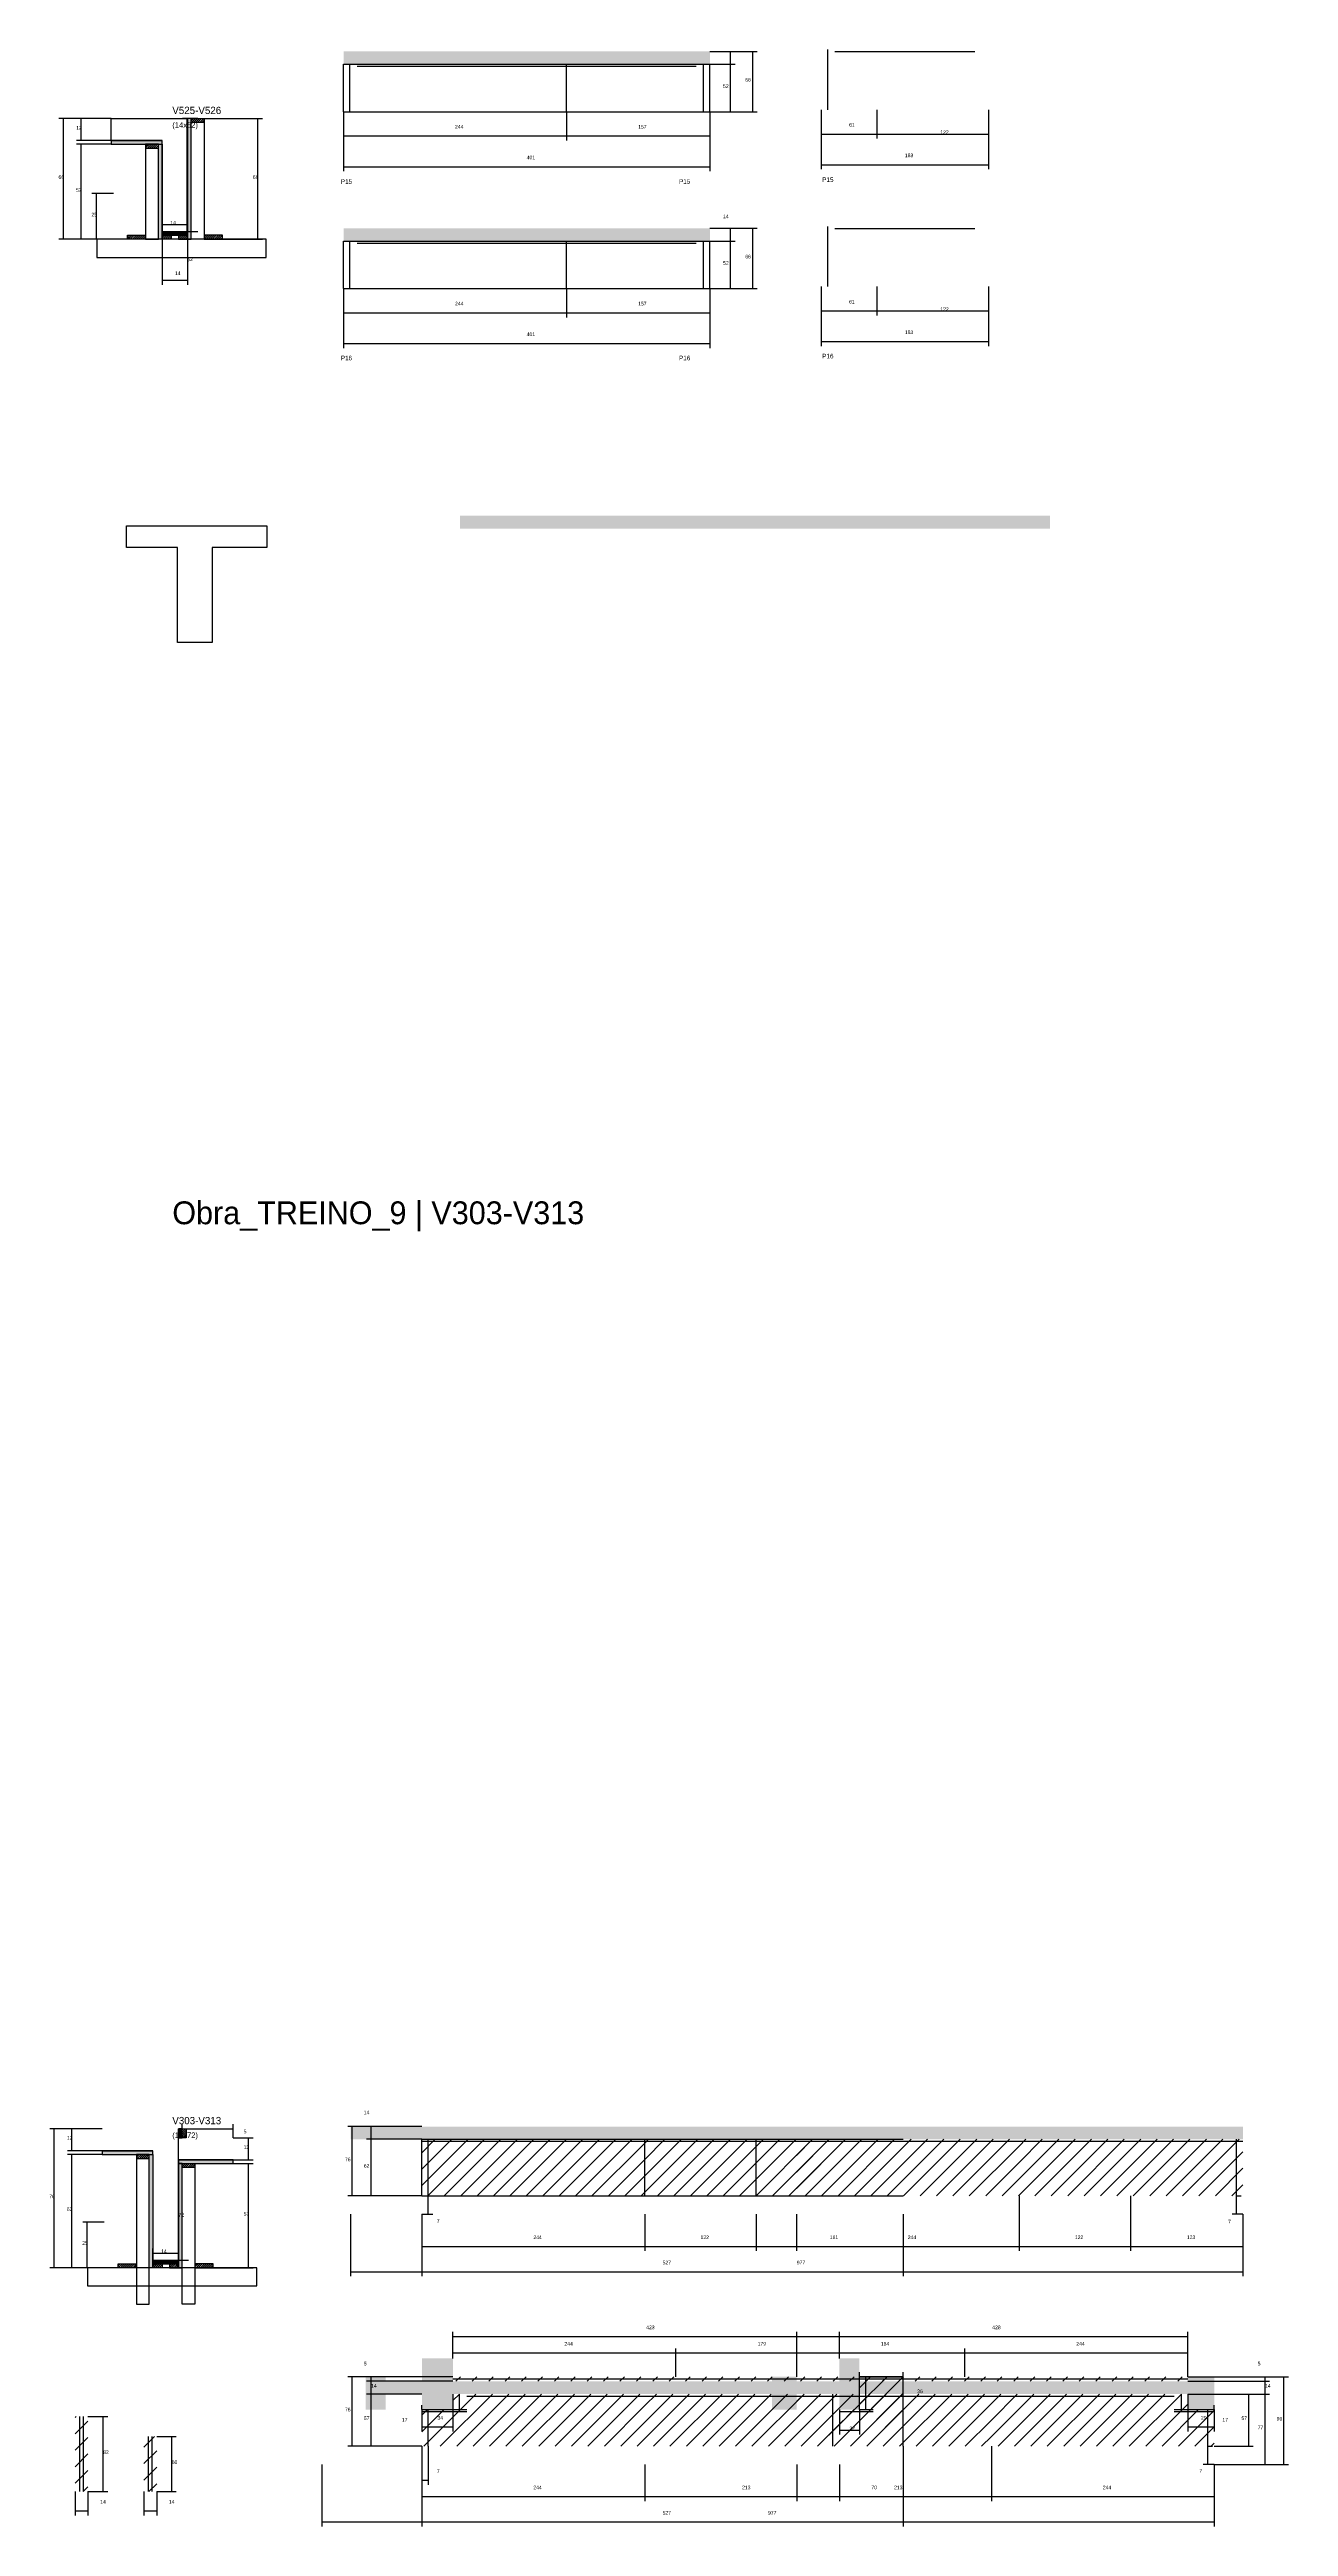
# Model space of a CAD drawing. Header units: metres. Extents: x -65046 to 21926, y -45195 to 1016.
# Drawn here: x -134 to 1222, y -42235 to -39524 of the extents above; entities that cross this region are included whole.
import ezdxf

# ---------------------------------------------------------------- set-up
doc = ezdxf.new("R2010")
doc.units = ezdxf.units.M
for name, color, linetype in [('CONCRETO', 251, 'Continuous'), ('COTA', 241, 'Continuous'), ('Hachura', 253, 'Continuous'), ('LABEL_ID', 3, 'Continuous'), ('Madeira', 126, 'Continuous'), ('NOMENCLATURA', 7, 'Continuous'), ('Painéis', 200, 'Continuous'), ('SARR_2.2x7', 40, 'Continuous'), ('SARR_EDITAR', 141, 'Continuous'), ('Texto Seção', 7, 'Continuous')]:
    doc.layers.add(name, color=color, linetype=linetype)

msp = doc.modelspace()

# ---------------------------------------------------------------- hatches: boundary and pattern name
at = {"layer": 'COTA'}
h = msp.add_hatch(dxfattribs=at)
h.set_pattern_fill('AR-CONC', scale=0.03)
h.paths.add_polyline_path([(187.5, -39526.5), (187.5, -39540.5), (187.5, -39540.5), (588.5, -39540.5), (588.5, -39540.5), (588.5, -39526.5), (588.5, -39526.5), (187.5, -39526.5)])
h = msp.add_hatch(dxfattribs=at)
h.set_pattern_fill('AR-CONC', scale=0.03)
h.paths.add_polyline_path([(187.5, -39720), (187.5, -39734), (187.5, -39734), (588.5, -39734), (588.5, -39734), (588.5, -39720), (588.5, -39720), (187.5, -39720)])
h = msp.add_hatch(dxfattribs=at)
h.set_pattern_fill('AR-CONC', scale=0.03)
h.paths.add_polyline_path([(960.8, -40048.6), (960.8, -40034.6), (960.8, -40034.6), (314.8, -40034.6), (314.8, -40034.6), (314.8, -40048.6), (314.8, -40048.6), (960.8, -40048.6)])
h = msp.add_hatch(dxfattribs=at)
h.set_pattern_fill('AR-CONC', scale=0.03)
h.paths.add_polyline_path([(195.2, -41797.5), (195.2, -41811.5), (1172.2, -41811.5), (1172.2, -41797.5)])
h = msp.add_hatch(dxfattribs=at)
h.set_pattern_fill('AR-CONC', scale=0.03)
h.paths.add_polyline_path([(273.3, -41797.5), (273.3, -41811.5), (800.3, -41811.5), (800.3, -41797.5)])
h = msp.add_hatch(dxfattribs=at)
h.set_pattern_fill('AR-CONC', scale=0.03)
h.paths.add_polyline_path([(656.7, -42107.3), (683.7, -42107.3), (683.7, -42107.3), (683.7, -42090.3), (683.7, -42090.3), (1111.7, -42090.3), (1111.7, -42090.3), (1111.7, -42107.3), (1111.7, -42107.3), (1140.7, -42107.3), (1140.7, -42107.3), (1140.7, -42071.3), (1140.7, -42071.3), (1111.7, -42071.3), (1111.7, -42071.3), (1111.7, -42076.3), (1111.7, -42076.3), (683.7, -42076.3), (683.7, -42076.3), (683.7, -42071.3), (683.7, -42071.3), (656.7, -42071.3), (656.7, -42071.3), (656.7, -42076.3), (656.7, -42076.3), (233.7, -42076.3), (233.7, -42076.3), (233.7, -42071.3), (233.7, -42071.3), (211.7, -42071.3), (211.7, -42071.3), (211.7, -42107.3), (211.7, -42107.3), (233.7, -42107.3), (233.7, -42107.3), (233.7, -42090.3), (233.7, -42090.3), (656.7, -42090.3), (656.7, -42090.3), (656.7, -42107.3)])
h = msp.add_hatch(dxfattribs=at)
h.set_pattern_fill('AR-CONC', scale=0.03)
h.paths.add_polyline_path([(307.3, -42107.3), (307.3, -42090.3), (730.3, -42090.3), (730.3, -42107.3), (752.3, -42107.3), (752.3, -42071.3), (752.3, -42051.3), (730.3, -42051.3), (730.3, -42071.3), (730.3, -42076.3), (307.3, -42076.3), (307.3, -42071.3), (307.3, -42051.3), (273.3, -42051.3), (273.3, -42107.3)])
at = {"layer": 'Hachura'}
h = msp.add_hatch(color=8, dxfattribs=at)
h.dxf.hatch_style = 1
h.paths.add_polyline_path([(16.8, -39732), (20.8, -39732), (20.8, -39732), (20.8, -39600), (20.8, -39600), (16.8, -39600), (16.8, -39600), (16.8, -39732)])
h = msp.add_hatch(dxfattribs=at)
h.set_pattern_fill('ANSI31', scale=0.5)
h.paths.add_polyline_path([(20.8, -39604.4), (20.8, -39600), (20.8, -39600), (34.8, -39600), (34.8, -39600), (34.8, -39604.4), (34.8, -39604.4), (20.8, -39604.4)])
h = msp.add_hatch(color=8, dxfattribs=at)
h.dxf.hatch_style = 1
h.paths.add_polyline_path([(-11.2, -39628), (-11.2, -39624), (-11.2, -39624), (-66.8, -39624), (-66.8, -39624), (-66.8, -39628), (-66.8, -39628), (-11.2, -39628)])
h = msp.add_hatch(dxfattribs=at)
h.set_pattern_fill('ANSI31', scale=0.5)
h.paths.add_polyline_path([(-15.2, -39632.4), (-15.2, -39628), (-15.2, -39628), (-29.2, -39628), (-29.2, -39628), (-29.2, -39632.4), (-29.2, -39632.4), (-15.2, -39632.4)])
h = msp.add_hatch(color=8, dxfattribs=at)
h.dxf.hatch_style = 1
h.paths.add_polyline_path([(-11.2, -39624), (-15.2, -39624), (-15.2, -39624), (-15.2, -39732), (-15.2, -39732), (-11.2, -39732), (-11.2, -39732), (-11.2, -39624)])
h = msp.add_hatch(dxfattribs=at)
h.set_pattern_fill('ANSI31', scale=0.5)
h.paths.add_polyline_path([(-49.2, -39732), (-49.2, -39727.6), (-49.2, -39727.6), (-29.2, -39727.6), (-29.2, -39727.6), (-29.2, -39732), (-29.2, -39732), (-49.2, -39732)])
h = msp.add_hatch(color=8, dxfattribs=at)
h.dxf.hatch_style = 1
h.paths.add_polyline_path([(16.8, -39727.6), (16.8, -39724), (16.8, -39724), (-11.2, -39724), (-11.2, -39724), (-11.2, -39727.6), (-11.2, -39727.6), (16.8, -39727.6)])
h = msp.add_hatch(dxfattribs=at)
h.set_pattern_fill('ANSI31', scale=0.5)
h.paths.add_polyline_path([(-11.2, -39732), (-11.2, -39727.6), (-11.2, -39727.6), (-1.2, -39727.6), (-1.2, -39727.6), (-1.2, -39732), (-1.2, -39732), (-11.2, -39732)])
h = msp.add_hatch(dxfattribs=at)
h.set_pattern_fill('ANSI31', scale=0.5)
h.paths.add_polyline_path([(16.8, -39732), (16.8, -39727.6), (16.8, -39727.6), (6.8, -39727.6), (6.8, -39727.6), (6.8, -39732), (6.8, -39732), (16.8, -39732)])
h = msp.add_hatch(dxfattribs=at)
h.set_pattern_fill('ANSI31', scale=0.5)
h.paths.add_polyline_path([(54.8, -39732), (54.8, -39727.6), (54.8, -39727.6), (34.8, -39727.6), (34.8, -39727.6), (34.8, -39732), (34.8, -39732), (54.8, -39732)])
h = msp.add_hatch(color=8, dxfattribs=at)
h.dxf.hatch_style = 1
h.paths.add_polyline_path([(10.8, -41800), (6.8, -41800), (6.8, -41800), (6.8, -41810), (6.8, -41810), (10.8, -41810), (10.8, -41810), (10.8, -41800)])
h = msp.add_hatch(dxfattribs=at)
h.set_pattern_fill('ANSI31', scale=0.5)
h.paths.add_polyline_path([(15.2, -41810), (10.8, -41810), (10.8, -41810), (10.8, -41800), (10.8, -41800), (15.2, -41800), (15.2, -41800), (15.2, -41810)])
h = msp.add_hatch(color=8, dxfattribs=at)
h.dxf.hatch_style = 1
h.paths.add_polyline_path([(-21.2, -41828), (-21.2, -41824), (-21.2, -41824), (-76.8, -41824), (-76.8, -41824), (-76.8, -41828), (-76.8, -41828), (-21.2, -41828)])
h = msp.add_hatch(dxfattribs=at)
h.set_pattern_fill('ANSI31', scale=4)
h.paths.add_polyline_path([(517.3, -41873.5), (517.3, -41811.5), (273.3, -41811.5), (273.3, -41873.5)])
h = msp.add_hatch(dxfattribs=at)
h.set_pattern_fill('ANSI31', scale=4)
h.paths.add_polyline_path([(639.3, -41873.5), (639.3, -41811.5), (517.3, -41811.5), (517.3, -41873.5)])
h = msp.add_hatch(dxfattribs=at)
h.set_pattern_fill('ANSI31', scale=4)
h.paths.add_polyline_path([(800.3, -41873.5), (800.3, -41811.5), (639.3, -41811.5), (639.3, -41873.5)])
h = msp.add_hatch(dxfattribs=at)
h.set_pattern_fill('ANSI31', scale=4)
h.paths.add_polyline_path([(927.2, -41873.5), (927.2, -41811.5), (683.2, -41811.5), (683.2, -41873.5)])
h = msp.add_hatch(dxfattribs=at)
h.set_pattern_fill('ANSI31', scale=4)
h.paths.add_polyline_path([(927.2, -41811.5), (927.2, -41873.5), (1049.2, -41873.5), (1049.2, -41811.5)])
h = msp.add_hatch(dxfattribs=at)
h.set_pattern_fill('ANSI31', scale=4)
h.paths.add_polyline_path([(1049.2, -41873.5), (1172.2, -41873.5), (1172.2, -41811.5), (1049.2, -41811.5)])
h = msp.add_hatch(dxfattribs=at)
h.set_pattern_fill('ANSI31', scale=0.5)
h.paths.add_polyline_path([(-25.2, -41832.4), (-25.2, -41828), (-25.2, -41828), (-39.2, -41828), (-39.2, -41828), (-39.2, -41832.4), (-39.2, -41832.4), (-25.2, -41832.4)])
h = msp.add_hatch(color=8, dxfattribs=at)
h.dxf.hatch_style = 1
h.paths.add_polyline_path([(-25.2, -41828), (-21.2, -41828), (-21.2, -41828), (-21.2, -41952), (-21.2, -41952), (-25.2, -41952), (-25.2, -41952), (-25.2, -41828)])
h = msp.add_hatch(color=8, dxfattribs=at)
h.dxf.hatch_style = 1
h.paths.add_polyline_path([(66.8, -41838), (66.8, -41834), (66.8, -41834), (6.8, -41834), (6.8, -41834), (6.8, -41838), (6.8, -41838), (66.8, -41838)])
h = msp.add_hatch(color=8, dxfattribs=at)
h.dxf.hatch_style = 1
h.paths.add_polyline_path([(10.8, -41838), (6.8, -41838), (6.8, -41838), (6.8, -41952), (6.8, -41952), (10.8, -41952), (10.8, -41952), (10.8, -41838)])
h = msp.add_hatch(dxfattribs=at)
h.set_pattern_fill('ANSI31', scale=0.5)
h.paths.add_polyline_path([(10.8, -41842.4), (10.8, -41838), (10.8, -41838), (24.8, -41838), (24.8, -41838), (24.8, -41842.4), (24.8, -41842.4), (10.8, -41842.4)])
h = msp.add_hatch(dxfattribs=at)
h.set_pattern_fill('ANSI31', scale=0.5)
h.paths.add_polyline_path([(-59.2, -41952), (-59.2, -41947.6), (-59.2, -41947.6), (-39.2, -41947.6), (-39.2, -41947.6), (-39.2, -41952), (-39.2, -41952), (-59.2, -41952)])
h = msp.add_hatch(color=8, dxfattribs=at)
h.dxf.hatch_style = 1
h.paths.add_polyline_path([(6.8, -41947.6), (6.8, -41944), (6.8, -41944), (-21.2, -41944), (-21.2, -41944), (-21.2, -41947.6), (-21.2, -41947.6), (6.8, -41947.6)])
h = msp.add_hatch(dxfattribs=at)
h.set_pattern_fill('ANSI31', scale=0.5)
h.paths.add_polyline_path([(-21.2, -41952), (-21.2, -41947.6), (-21.2, -41947.6), (-11.2, -41947.6), (-11.2, -41947.6), (-11.2, -41952), (-11.2, -41952), (-21.2, -41952)])
h = msp.add_hatch(dxfattribs=at)
h.set_pattern_fill('ANSI31', scale=0.5)
h.paths.add_polyline_path([(6.8, -41952), (6.8, -41947.6), (6.8, -41947.6), (-3.2, -41947.6), (-3.2, -41947.6), (-3.2, -41952), (-3.2, -41952), (6.8, -41952)])
h = msp.add_hatch(dxfattribs=at)
h.set_pattern_fill('ANSI31', scale=0.5)
h.paths.add_polyline_path([(44.8, -41952), (44.8, -41947.6), (44.8, -41947.6), (24.8, -41947.6), (24.8, -41947.6), (24.8, -41952), (24.8, -41952), (44.8, -41952)])
h = msp.add_hatch(dxfattribs=at)
h.set_pattern_fill('ANSI31', scale=4)
h.paths.add_polyline_path([(551.3, -42076.3), (551.3, -42071.3), (307.3, -42071.3), (307.3, -42076.3)])
h = msp.add_hatch(dxfattribs=at)
h.set_pattern_fill('ANSI31', scale=4)
h.paths.add_polyline_path([(551.3, -42071.3), (551.3, -42076.3), (730.3, -42076.3), (730.3, -42071.3)])
h = msp.add_hatch(dxfattribs=at)
h.set_pattern_fill('ANSI31', scale=4)
h.paths.add_polyline_path([(683.7, -42071.3), (683.7, -42076.3), (867.7, -42076.3), (867.7, -42071.3)])
h = msp.add_hatch(dxfattribs=at)
h.set_pattern_fill('ANSI31', scale=4)
h.paths.add_polyline_path([(800.3, -42071.3), (752.3, -42071.3), (752.3, -42107.3), (730.3, -42107.3), (730.3, -42147.3), (800.3, -42147.3)])
h = msp.add_hatch(dxfattribs=at)
h.set_pattern_fill('ANSI31', scale=4)
h.paths.add_polyline_path([(867.7, -42071.3), (867.7, -42076.3), (1111.7, -42076.3), (1111.7, -42071.3)])
h = msp.add_hatch(dxfattribs=at)
h.set_pattern_fill('ANSI31', scale=4)
h.paths.add_polyline_path([(517.3, -42147.3), (517.3, -42090.3), (307.3, -42090.3), (307.3, -42107.3), (273.3, -42107.3), (273.3, -42147.3)])
h = msp.add_hatch(dxfattribs=at)
h.set_pattern_fill('ANSI31', scale=4)
h.paths.add_polyline_path([(517.3, -42090.3), (517.3, -42147.3), (730.3, -42147.3), (730.3, -42107.3), (730.3, -42090.3)])
h = msp.add_hatch(dxfattribs=at)
h.set_pattern_fill('ANSI31', scale=4)
h.paths.add_polyline_path([(683.7, -42090.3), (683.7, -42147.3), (896.7, -42147.3), (896.7, -42090.3)])
h = msp.add_hatch(dxfattribs=at)
h.set_pattern_fill('ANSI31', scale=4)
h.paths.add_polyline_path([(896.7, -42090.3), (896.7, -42147.3), (1140.7, -42147.3), (1140.7, -42107.3), (1111.7, -42107.3), (1111.7, -42090.3)])
h = msp.add_hatch(dxfattribs=at)
h.set_pattern_fill('ANSI31', scale=4)
h.paths.add_polyline_path([(-92.3, -42114.9), (-106.3, -42114.9), (-106.3, -42196.9), (-92.3, -42196.9)])
h = msp.add_hatch(dxfattribs=at)
h.set_pattern_fill('ANSI31', scale=4)
h.paths.add_polyline_path([(-17.1, -42136.9), (-31.1, -42136.9), (-31.1, -42196.9), (-17.1, -42196.9)])

# ---------------------------------------------------------------- linework, layer by layer
at = {"layer": 'CONCRETO'}
for points in [[(-66.8, -39624), (-66.8, -39600), (16.8, -39600), (16.8, -39628), (16.8, -39628), (16.8, -39724), (-11.2, -39724), (-11.2, -39624)], [(-50, -40069.5), (-50, -40045.5), (103.6, -40045.5), (103.6, -40069.5), (43.6, -40069.5), (43.6, -40173.5), (5.6, -40173.5), (5.6, -40069.5)]]:
    msp.add_lwpolyline(points, close=True, dxfattribs=at)
at = {"layer": 'COTA'}
for p, q in [((588.5, -39526.5), (616.1, -39526.5)), ((588.5, -39526.5), (640.4, -39526.5)), ((588.5, -39540.5), (616.1, -39540.5)), ((588.5, -39540.5), (616.1, -39540.5)), ((611.1, -39540.5), (611.1, -39526.5)), ((611.1, -39592.5), (611.1, -39540.5)), ((635.4, -39592.5), (635.4, -39526.5)), ((-66.8, -39600), (-124.1, -39600)), ((-119.1, -39732), (-119.1, -39600)), ((-66.8, -39600), (-104.8, -39600)), ((-99.8, -39624), (-99.8, -39600)), ((27.8, -39600), (11.3, -39600)), ((16.3, -39724), (16.3, -39600)), ((34.8, -39600), (98.7, -39600)), ((93.7, -39732), (93.7, -39600)), ((187.5, -39592.5), (187.5, -39624)), ((187.5, -39592.5), (187.5, -39657.6)), ((431.5, -39592.5), (431.5, -39624)), ((431.5, -39592.5), (431.5, -39624)), ((588.5, -39592.5), (588.5, -39657.6)), ((588.5, -39592.5), (640.4, -39592.5)), ((588.5, -39592.5), (588.5, -39624)), ((588.5, -39592.5), (616.1, -39592.5)), ((710.5, -39590.4), (710.5, -39621.9)), ((710.5, -39590.4), (710.5, -39655.5)), ((771.5, -39590.4), (771.5, -39621.9)), ((771.5, -39590.4), (771.5, -39621.9)), ((893.5, -39590.4), (893.5, -39621.9)), ((893.5, -39590.4), (893.5, -39655.5)), ((-66.8, -39624), (-104.8, -39624)), ((-66.8, -39628), (-104.8, -39628)), ((-99.8, -39732), (-99.8, -39628)), ((187.5, -39619), (431.5, -39619)), ((431.5, -39619), (588.5, -39619)), ((710.5, -39616.9), (771.5, -39616.9)), ((771.5, -39616.9), (893.5, -39616.9)), ((187.5, -39652.6), (588.5, -39652.6)), ((710.5, -39650.5), (893.5, -39650.5)), ((-64.5, -39682.1), (-88, -39682.1)), ((-83, -39732), (-83, -39682.1)), ((-11.2, -39732), (-11.2, -39711)), ((16.8, -39732), (16.8, -39711)), ((-44.8, -39732), (-124.1, -39732)), ((-44.8, -39732), (-104.8, -39732)), ((-64.5, -39732), (-88, -39732)), ((-11.2, -39716), (16.8, -39716)), ((-11.2, -39732), (-11.2, -39781.8)), ((27.8, -39724), (11.3, -39724)), ((16.8, -39732), (16.8, -39781.8)), ((50.4, -39732), (98.7, -39732)), ((588.5, -39720), (616.1, -39720)), ((588.5, -39720), (640.4, -39720)), ((588.5, -39734), (616.1, -39734)), ((588.5, -39734), (616.1, -39734)), ((611.1, -39734), (611.1, -39720)), ((611.1, -39786), (611.1, -39734)), ((635.4, -39786), (635.4, -39720)), ((-11.2, -39776.8), (16.8, -39776.8)), ((187.5, -39786), (187.5, -39817.6)), ((187.5, -39786), (187.5, -39851.1)), ((431.5, -39786), (431.5, -39817.6)), ((431.5, -39786), (431.5, -39817.6)), ((588.5, -39786), (588.5, -39851.1)), ((588.5, -39786), (640.4, -39786)), ((588.5, -39786), (588.5, -39817.6)), ((588.5, -39786), (616.1, -39786)), ((710.5, -39783.9), (710.5, -39815.5)), ((710.5, -39783.9), (710.5, -39849)), ((771.5, -39783.9), (771.5, -39815.5)), ((771.5, -39783.9), (771.5, -39815.5)), ((893.5, -39783.9), (893.5, -39815.5)), ((893.5, -39783.9), (893.5, -39849)), ((187.5, -39812.6), (431.5, -39812.6)), ((431.5, -39812.6), (588.5, -39812.6)), ((710.5, -39810.5), (771.5, -39810.5)), ((771.5, -39810.5), (893.5, -39810.5)), ((187.5, -39846.1), (588.5, -39846.1)), ((710.5, -39844), (893.5, -39844)), ((-76.8, -41800), (-134.2, -41800)), ((-129.2, -41952), (-129.2, -41800)), ((-76.8, -41800), (-114.9, -41800)), ((-109.9, -41824), (-109.9, -41800)), ((6.8, -41944), (6.8, -41800)), ((6.8, -41800), (11.8, -41800)), ((10.8, -41800), (10.8, -41795)), ((10.8, -41800), (66.8, -41800)), ((66.8, -41810), (66.8, -41795)), ((273.3, -41797.5), (192, -41797.5)), ((197, -41873.5), (197, -41797.5)), ((273.3, -41797.5), (212.6, -41797.5)), ((217.6, -41811.5), (217.6, -41797.5)), ((-76.8, -41824), (-114.9, -41824)), ((66.8, -41810), (88.6, -41810)), ((83.6, -41834), (83.6, -41810)), ((273.3, -41811.5), (212.6, -41811.5)), ((273.3, -41811.5), (212.6, -41811.5)), ((217.6, -41873.5), (217.6, -41811.5)), ((-76.8, -41828), (-114.9, -41828)), ((-109.9, -41952), (-109.9, -41828)), ((66.8, -41834), (88.6, -41834)), ((66.8, -41838), (88.6, -41838)), ((83.6, -41952), (83.6, -41838)), ((273.3, -41873.5), (192, -41873.5)), ((273.3, -41873.5), (212.6, -41873.5)), ((280.3, -41893.5), (280.3, -41873.5)), ((280.3, -41873.5), (285.3, -41873.5)), ((927.2, -41873.5), (927.2, -41933.7)), ((927.2, -41873.5), (927.2, -41933.7)), ((1049.2, -41873.5), (1049.2, -41933.7)), ((1165.2, -41893.5), (1165.2, -41873.5)), ((1165.2, -41873.5), (1170.2, -41873.5)), ((-74.5, -41902), (-98.1, -41902)), ((-93.1, -41952), (-93.1, -41902)), ((195.2, -41893.5), (195.2, -41961.4)), ((273.3, -41893.5), (273.3, -41933.7)), ((273.3, -41893.5), (273.3, -41961.4)), ((273.3, -41893.5), (285.3, -41893.5)), ((517.3, -41893.5), (517.3, -41933.7)), ((517.3, -41893.5), (517.3, -41933.7)), ((639.3, -41893.5), (639.3, -41933.7)), ((639.3, -41893.5), (639.3, -41933.7)), ((683.2, -41893.5), (683.2, -41933.7)), ((800.3, -41893.5), (800.3, -41933.7)), ((800.3, -41893.5), (800.3, -41961.4)), ((1049.2, -41893.5), (1049.2, -41933.7)), ((1172.2, -41893.5), (1160.2, -41893.5)), ((1172.2, -41893.5), (1172.2, -41933.7)), ((1172.2, -41893.5), (1172.2, -41961.4)), ((-21.2, -41952), (-21.2, -41931)), ((-21.2, -41936), (6.8, -41936)), ((6.8, -41952), (6.8, -41931)), ((273.3, -41928.7), (517.3, -41928.7)), ((517.3, -41928.7), (639.3, -41928.7)), ((639.3, -41928.7), (800.3, -41928.7)), ((683.2, -41928.7), (927.2, -41928.7)), ((927.2, -41928.7), (1049.2, -41928.7)), ((1049.2, -41928.7), (1172.2, -41928.7)), ((-54.8, -41952), (-134.2, -41952)), ((-54.8, -41952), (-114.9, -41952)), ((-74.5, -41952), (-98.1, -41952)), ((17.8, -41944), (1.8, -41944)), ((40.4, -41952), (88.6, -41952)), ((195.2, -41956.4), (1172.2, -41956.4)), ((273.3, -41956.4), (800.3, -41956.4)), ((307.3, -42051.3), (307.3, -42022.3)), ((307.3, -42027.3), (730.3, -42027.3)), ((307.3, -42051.3), (307.3, -42040.3)), ((551.3, -42071.3), (551.3, -42040.3)), ((551.3, -42071.3), (551.3, -42040.3)), ((683.7, -42071.3), (683.7, -42022.3)), ((683.7, -42027.3), (1111.7, -42027.3)), ((683.7, -42071.3), (683.7, -42040.3)), ((730.3, -42051.3), (730.3, -42022.3)), ((730.3, -42051.3), (730.3, -42040.3)), ((867.7, -42071.3), (867.7, -42040.3)), ((867.7, -42071.3), (867.7, -42040.3)), ((1111.7, -42071.3), (1111.7, -42022.3)), ((1111.7, -42071.3), (1111.7, -42040.3)), ((307.3, -42071.3), (192, -42071.3)), ((197, -42147.3), (197, -42071.3)), ((307.3, -42071.3), (212.7, -42071.3)), ((217.7, -42076.3), (217.7, -42071.3)), ((307.3, -42045.3), (551.3, -42045.3)), ((551.3, -42045.3), (730.3, -42045.3)), ((683.7, -42045.3), (867.7, -42045.3)), ((752.3, -42107.3), (752.3, -42066.3)), ((752.3, -42071.3), (800.3, -42071.3)), ((800.3, -42071.3), (800.3, -42066.3)), ((867.7, -42045.3), (1111.7, -42045.3)), ((1111.7, -42071.3), (1222, -42071.3)), ((1111.7, -42071.3), (1201.3, -42071.3)), ((1196.3, -42076.3), (1196.3, -42071.3)), ((1217, -42167.3), (1217, -42071.3)), ((273.3, -42076.3), (212.7, -42076.3)), ((307.3, -42076.3), (212.7, -42076.3)), ((273.3, -42090.3), (212.7, -42090.3)), ((273.3, -42090.3), (212.7, -42090.3)), ((217.7, -42090.3), (217.7, -42076.3)), ((217.7, -42147.3), (217.7, -42090.3)), ((307.3, -42090.3), (307.3, -42112.3)), ((1111.7, -42076.3), (1201.3, -42076.3)), ((1111.7, -42090.3), (1111.7, -42112.3)), ((1111.7, -42090.3), (1183.5, -42090.3)), ((1140.7, -42076.3), (1201.3, -42076.3)), ((1140.7, -42090.3), (1201.3, -42090.3)), ((1140.7, -42090.3), (1201.3, -42090.3)), ((1178.5, -42147.3), (1178.5, -42090.3)), ((1196.3, -42090.3), (1196.3, -42076.3)), ((1196.3, -42167.3), (1196.3, -42090.3)), ((-92.3, -42114.9), (-70.7, -42114.9)), ((-75.7, -42196.9), (-75.7, -42114.9)), ((273.3, -42107.3), (273.3, -42102.3)), ((273.3, -42107.3), (273.3, -42131.3)), ((273.3, -42107.3), (307.3, -42107.3)), ((307.3, -42107.3), (307.3, -42131.3)), ((730.3, -42107.3), (730.3, -42134.7)), ((752.3, -42107.3), (752.3, -42134.7)), ((1111.7, -42107.3), (1111.7, -42131.3)), ((1111.7, -42107.3), (1140.7, -42107.3)), ((1140.7, -42107.3), (1140.7, -42102.3)), ((1140.7, -42107.3), (1140.7, -42131.3)), ((-17.1, -42136.9), (4.4, -42136.9)), ((-0.6, -42196.9), (-0.6, -42136.9)), ((273.3, -42147.3), (192, -42147.3)), ((273.3, -42147.3), (212.7, -42147.3)), ((273.3, -42126.3), (307.3, -42126.3)), ((273.3, -42147.3), (273.3, -42235.2)), ((273.3, -42147.3), (273.3, -42189.5)), ((280.3, -42147.3), (280.3, -42189.5)), ((730.3, -42129.7), (752.3, -42129.7)), ((800.3, -42147.3), (800.3, -42235.2)), ((896.7, -42147.3), (896.7, -42207.5)), ((1111.7, -42126.3), (1140.7, -42126.3)), ((1133.7, -42167.3), (1133.7, -42147.3)), ((1133.7, -42147.3), (1138.7, -42147.3)), ((1140.7, -42147.3), (1183.5, -42147.3)), ((163.7, -42167.3), (163.7, -42235.2)), ((273.3, -42167.3), (273.3, -42207.5)), ((517.3, -42167.3), (517.3, -42207.5)), ((517.3, -42167.3), (517.3, -42207.5)), ((683.7, -42167.3), (683.7, -42207.5)), ((730.3, -42167.3), (730.3, -42207.5)), ((730.3, -42167.3), (730.3, -42207.5)), ((800.3, -42167.3), (800.3, -42207.5)), ((896.7, -42167.3), (896.7, -42207.5)), ((1140.7, -42167.3), (1128.7, -42167.3)), ((1140.7, -42167.3), (1140.7, -42207.5)), ((1140.7, -42167.3), (1222, -42167.3)), ((1140.7, -42167.3), (1201.3, -42167.3)), ((1140.7, -42167.3), (1140.7, -42235.2)), ((-106.3, -42196.9), (-106.3, -42223.2)), ((-92.3, -42196.9), (-70.7, -42196.9)), ((-92.3, -42196.9), (-92.3, -42223.2)), ((-31.1, -42196.9), (-31.1, -42223.2)), ((-17.1, -42196.9), (4.4, -42196.9)), ((-17.1, -42196.9), (-17.1, -42223.2)), ((273.3, -42184.5), (280.3, -42184.5)), ((273.3, -42202.5), (517.3, -42202.5)), ((517.3, -42202.5), (730.3, -42202.5)), ((683.7, -42202.5), (896.7, -42202.5)), ((730.3, -42202.5), (800.3, -42202.5)), ((896.7, -42202.5), (1140.7, -42202.5)), ((-106.3, -42218.2), (-92.3, -42218.2)), ((-31.1, -42218.2), (-17.1, -42218.2)), ((163.7, -42230.2), (1140.7, -42230.2)), ((273.3, -42230.2), (800.3, -42230.2))]:
    msp.add_line(p, q, dxfattribs=at)
at = {"layer": 'Madeira'}
for points in [[(20.8, -39604.4), (20.8, -39600), (34.8, -39600), (34.8, -39604.4)], [(20.8, -39600), (34.8, -39600), (34.8, -39732), (20.8, -39732)], [(-15.2, -39632.4), (-15.2, -39628), (-29.2, -39628), (-29.2, -39632.4)], [(-15.2, -39628), (-29.2, -39628), (-29.2, -39732), (-15.2, -39732)], [(-82.6, -39752), (102.6, -39752), (102.6, -39732), (-82.6, -39732)], [(-49.2, -39732), (-49.2, -39727.6), (-29.2, -39727.6), (-29.2, -39732)], [(-11.2, -39732), (-11.2, -39727.6), (-1.2, -39727.6), (-1.2, -39732)], [(16.8, -39732), (16.8, -39727.6), (6.8, -39727.6), (6.8, -39732)], [(54.8, -39732), (54.8, -39727.6), (34.8, -39727.6), (34.8, -39732)], [(15.2, -41810), (10.8, -41810), (10.8, -41800), (15.2, -41800)], [(-25.2, -41832.4), (-25.2, -41828), (-39.2, -41828), (-39.2, -41832.4)], [(-25.2, -41828), (-39.2, -41828), (-39.2, -41992), (-25.2, -41992)], [(10.8, -41842.4), (10.8, -41838), (24.8, -41838), (24.8, -41842.4)], [(10.8, -41838), (24.8, -41838), (24.8, -41992), (10.8, -41992)], [(-92.7, -41972), (92.5, -41972), (92.5, -41952), (-92.7, -41952)], [(-59.2, -41952), (-59.2, -41947.6), (-39.2, -41947.6), (-39.2, -41952)], [(-21.2, -41952), (-21.2, -41947.6), (-11.2, -41947.6), (-11.2, -41952)], [(6.8, -41952), (6.8, -41947.6), (-3.2, -41947.6), (-3.2, -41952)], [(44.8, -41952), (44.8, -41947.6), (24.8, -41947.6), (24.8, -41952)]]:
    msp.add_lwpolyline(points, close=True, dxfattribs=at)
at = {"layer": 'Painéis'}
for p, q in [((187.5, -39540.5), (431.5, -39540.5)), ((187.5, -39592.5), (187.5, -39540.5)), ((431.5, -39540.5), (588.5, -39540.5)), ((431.5, -39592.5), (431.5, -39540.5)), ((588.5, -39592.5), (588.5, -39540.5)), ((187.5, -39592.5), (588.5, -39592.5)), ((-66.8, -39624), (-11.2, -39624)), ((-11.2, -39724), (16.8, -39724)), ((187.5, -39734), (431.5, -39734)), ((187.5, -39786), (187.5, -39734)), ((431.5, -39734), (588.5, -39734)), ((431.5, -39786), (431.5, -39734)), ((588.5, -39786), (588.5, -39734)), ((187.5, -39786), (588.5, -39786)), ((-76.8, -41824), (-21.2, -41824)), ((273.3, -41811.5), (800.3, -41811.5)), ((273.3, -41873.5), (273.3, -41811.5)), ((517.3, -41873.5), (517.3, -41811.5)), ((639.3, -41873.5), (639.3, -41811.5)), ((6.8, -41834), (66.8, -41834)), ((273.3, -41873.5), (800.3, -41873.5))]:
    msp.add_line(p, q, dxfattribs=at)
for points in [[(20.8, -39600), (16.8, -39600), (16.8, -39732), (20.8, -39732)], [(-11.2, -39628), (-11.2, -39624), (-66.8, -39624), (-66.8, -39628)], [(-15.2, -39628), (-11.2, -39628), (-11.2, -39732), (-15.2, -39732)], [(16.8, -39727.6), (16.8, -39724), (-11.2, -39724), (-11.2, -39727.6)], [(10.8, -41800), (6.8, -41800), (6.8, -41810), (10.8, -41810)], [(-21.2, -41828), (-21.2, -41824), (-76.8, -41824), (-76.8, -41828)], [(-25.2, -41828), (-21.2, -41828), (-21.2, -41952), (-25.2, -41952)], [(66.8, -41838), (66.8, -41834), (6.8, -41834), (6.8, -41838)], [(10.8, -41838), (6.8, -41838), (6.8, -41952), (10.8, -41952)], [(6.8, -41947.6), (6.8, -41944), (-21.2, -41944), (-21.2, -41947.6)]]:
    msp.add_lwpolyline(points, close=True, dxfattribs=at)
msp.add_lwpolyline([(800.3, -42147.3), (800.3, -42071.3), (752.3, -42071.3)], dxfattribs=at)
at = {"layer": 'SARR_2.2x7'}
for p, q in [((194.5, -39592.5), (194.5, -39540.5)), ((202.5, -39542.7), (431.5, -39542.7)), ((431.5, -39542.7), (573.5, -39542.7)), ((581.5, -39592.5), (581.5, -39540.5)), ((717.5, -39590.4), (717.5, -39524.4)), ((725.5, -39526.6), (771.5, -39526.6)), ((771.5, -39526.6), (878.5, -39526.6)), ((194.5, -39786), (194.5, -39734)), ((202.5, -39736.2), (431.5, -39736.2)), ((431.5, -39736.2), (573.5, -39736.2)), ((581.5, -39786), (581.5, -39734)), ((717.5, -39783.9), (717.5, -39717.9)), ((725.5, -39720.1), (771.5, -39720.1)), ((771.5, -39720.1), (878.5, -39720.1)), ((273.3, -41813.7), (517.3, -41813.7)), ((280.3, -41873.5), (280.3, -41811.5)), ((517.3, -41813.7), (639.3, -41813.7)), ((639.3, -41813.7), (800.3, -41813.7)), ((683.2, -41813.7), (927.2, -41813.7)), ((927.2, -41813.7), (1049.2, -41813.7)), ((1049.2, -41813.7), (1172.2, -41813.7)), ((1165.2, -41893.5), (1165.2, -41811.5)), ((759.3, -42107.3), (759.3, -42071.3)), ((314.3, -42107.3), (314.3, -42090.3)), ((322.3, -42092.5), (517.3, -42092.5)), ((517.3, -42092.5), (715.3, -42092.5)), ((698.7, -42092.5), (896.7, -42092.5)), ((723.3, -42147.3), (723.3, -42090.3)), ((767.3, -42073.5), (800.3, -42073.5)), ((896.7, -42092.5), (1096.7, -42092.5)), ((1104.7, -42107.3), (1104.7, -42090.3)), ((273.3, -42109.5), (322.3, -42109.5)), ((280.3, -42147.3), (280.3, -42107.3)), ((307.3, -42107.3), (322.3, -42107.3)), ((730.3, -42109.5), (767.3, -42109.5)), ((752.3, -42107.3), (767.3, -42107.3)), ((1096.7, -42107.3), (1111.7, -42107.3)), ((1096.7, -42109.5), (1140.7, -42109.5)), ((1133.7, -42147.3), (1133.7, -42107.3))]:
    msp.add_line(p, q, dxfattribs=at)
at = {"layer": 'SARR_EDITAR'}
for p, q in [((307.3, -42073.8), (551.3, -42073.8)), ((551.3, -42073.8), (730.3, -42073.8)), ((683.7, -42073.8), (867.7, -42073.8)), ((867.7, -42073.8), (1111.7, -42073.8)), ((-101.3, -42196.9), (-101.3, -42114.9)), ((-97.3, -42196.9), (-97.3, -42114.9)), ((-26.1, -42196.9), (-26.1, -42136.9)), ((-22.1, -42196.9), (-22.1, -42136.9))]:
    msp.add_line(p, q, dxfattribs=at)

# ---------------------------------------------------------------- texts
at = {"layer": 'COTA'}
for s, p in [('52', (603, -39566.5)), ('66', (627.3, -39559.5)), ('61', (741, -39608.8)), ('12', (-105.3, -39612)), ('244', (309.5, -39610.9)), ('157', (510, -39610.9)), ('122', (840.8, -39616.9)), ('401', (388, -39644.5)), ('183', (802, -39642.2)), ('66', (-124.6, -39666)), ('52', (-105.3, -39680)), ('66', (88.2, -39666)), ('25', (-88.5, -39707.1)), ('14', (-2.2, -39716)), ('14', (603, -39709)), ('14', (2.8, -39771.3)), ('62', (16.3, -39756)), ('52', (603, -39760)), ('66', (627.3, -39753)), ('244', (309.5, -39804.5)), ('157', (510, -39804.5)), ('61', (741, -39802.4)), ('122', (840.8, -39810.5)), ('401', (388, -39838)), ('183', (802, -39835.8)), ('14', (209.6, -41784.1)), ('12', (-115.4, -41812)), ('5', (78.1, -41805)), ('12', (78.1, -41822)), ('76', (189, -41835.5)), ('62', (209.6, -41842.5)), ('76', (-134.7, -41876)), ('62', (-115.4, -41890)), ('72', (6.8, -41896)), ('57', (78.1, -41895)), ('7', (289.6, -41902.7)), ('7', (1155.9, -41903.6)), ('25', (-98.6, -41927)), ('14', (-12.2, -41936)), ('244', (395.3, -41920.7)), ('122', (578.3, -41920.7)), ('161', (719.8, -41920.7)), ('244', (805.2, -41920.7)), ('122', (988.2, -41920.7)), ('123', (1110.7, -41920.7)), ('527', (536.8, -41948.4)), ('977', (683.7, -41948.4)), ('423', (518.8, -42019.3)), ('428', (897.7, -42019.3)), ('244', (429.3, -42037.3)), ('179', (640.8, -42037.3)), ('184', (775.7, -42037.3)), ('244', (989.7, -42037.3)), ('5', (209.7, -42059)), ('5', (1188.3, -42059)), ('14', (217.7, -42083.3)), ('36', (815.5, -42089.3)), ('14', (1196.3, -42083.3)), ('76', (189, -42109.3)), ('57', (209.7, -42118.8)), ('17', (251.3, -42120.5)), ('34', (290.3, -42118.3)), ('22', (741.3, -42129.7)), ('29', (1126.2, -42118.3)), ('17', (1149.7, -42120.5)), ('57', (1170.5, -42118.8)), ('77', (1188.3, -42128.8)), ('96', (1209, -42119.3)), ('82', (-75.7, -42155.9)), ('60', (-0.6, -42166.9)), ('7', (289.6, -42176.5)), ('7', (1124.4, -42176.5)), ('14', (-78.9, -42210.2)), ('14', (-3.8, -42210.2)), ('244', (395.3, -42194.5)), ('213', (623.8, -42194.5)), ('70', (765.3, -42194.5)), ('213', (790.2, -42194.5)), ('244', (1018.7, -42194.5)), ('527', (536.8, -42222.2)), ('977', (652.2, -42222.2))]:
    msp.add_text(s, height=4, dxfattribs=at).set_placement(p)
at = {"layer": 'LABEL_ID'}
msp.add_text('Obra_TREINO_9 | V303-V313', height=25, dxfattribs=at).set_placement((0, -40810))
at = {"layer": 'NOMENCLATURA'}
for s, p in [('P15', (184.5, -39671.4)), ('P15', (554.8, -39671.4)), ('P15', (711.6, -39669.3)), ('P16', (184.5, -39864.5)), ('P16', (554.8, -39864.5)), ('P16', (711.6, -39862.4))]:
    msp.add_text(s, height=5, dxfattribs=at).set_placement(p)
at = {"layer": 'Texto Seção'}
for s, height, p in [('V525-V526', 8, (0, -39595)), ('(14x62)', 6, (0, -39610)), ('V303-V313', 8, (0, -41795)), ('(14x72)', 6, (0, -41810))]:
    msp.add_text(s, height=height, dxfattribs=at).set_placement(p)

doc.saveas('drawing.dxf')
